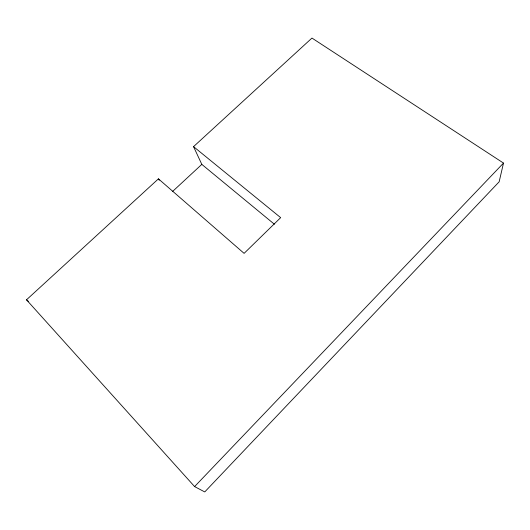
<?xml version="1.0" encoding="UTF-8"?>
<svg xmlns="http://www.w3.org/2000/svg" width="530" height="530" viewBox="0 0 530 530"><rect width="100%" height="100%" fill="white"/><g stroke="black" fill="none" stroke-linecap="round" stroke-linejoin="round"><path stroke-width="0.79" d="M503.5 163.081L499.154 181.797L204.746 491.933L194.603 486.58L26.5 299.814L158.43 178.842L244.098 253.367L280.668 217.644L193.549 146.638L311.958 38.067L503.5 163.081L194.603 486.58M172.396 191.635L201.811 164.38L193.549 146.638M26.5 299.814L28.388 301.305M201.811 164.38L274.388 224.23M158.43 178.842L159.245 180.233"/></g></svg>
